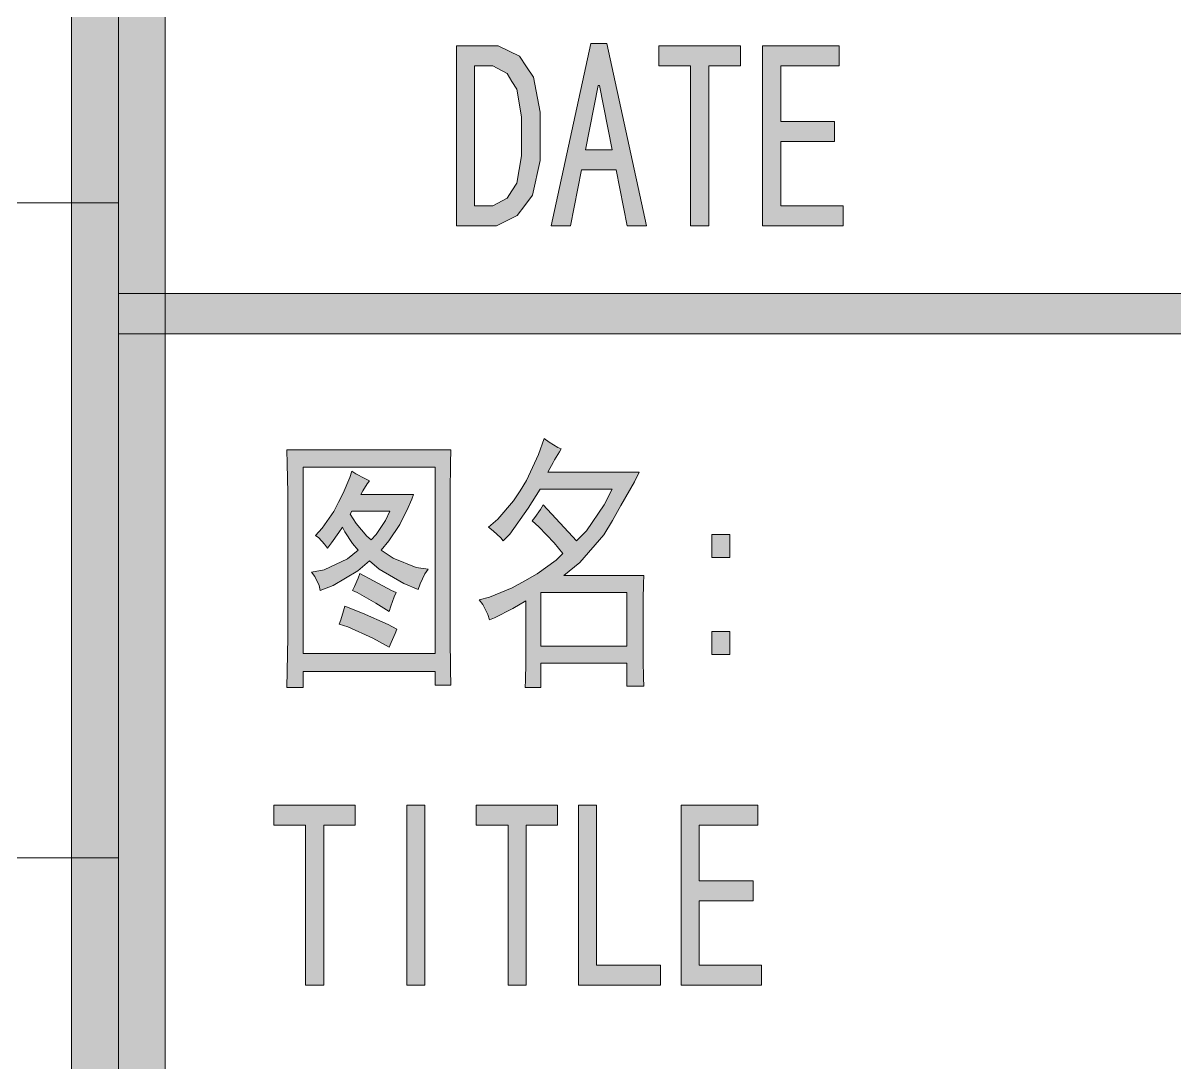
# Model space of a CAD drawing. Header units: millimetres. Extents: x 0 to 829, y 0 to 586.
# Drawn here: x 768.95 to 781.09, y 40.25 to 51.2 of the extents above; entities that cross this region are included whole.
import ezdxf

# ---------------------------------------------------------------- set-up
doc = ezdxf.new("R2010")
doc.units = ezdxf.units.MM

msp = doc.modelspace()

# ---------------------------------------------------------------- hatches: boundary and pattern name
h = msp.add_hatch(color=0)
h.dxf.hatch_style = 2
h.paths.add_polyline_path([(770.449028, 9.860139), (769.464778, 9.860139), (769.464778, 575.772139), (770.449028, 575.772139)])
h = msp.add_hatch(color=0)
h.paths.add_polyline_path([(774.400139, 50.00625), (774.400139, 49.75225), (774.319, 49.388889), (774.237861, 49.279528), (774.156722, 49.173694), (773.938, 49.064333), (773.800417, 49.064333), (773.518194, 49.064333), (773.518194, 50.962278), (773.800417, 50.962278), (773.955639, 50.962278), (774.181417, 50.852917), (774.2555, 50.740028), (774.329583, 50.630667), (774.400139, 50.263778)])
h.paths.add_polyline_path([(774.202583, 50.00625), (774.202583, 50.214389), (774.153194, 50.503667), (774.100278, 50.584806), (774.050889, 50.669472), (773.902722, 50.750611), (773.800417, 50.750611), (773.708694, 50.750611), (773.708694, 49.276), (773.800417, 49.276), (773.902722, 49.276), (774.050889, 49.357139), (774.100278, 49.43475), (774.153194, 49.515889), (774.202583, 49.801639)])
h = msp.add_hatch(color=0)
h.paths.add_polyline_path([(775.518444, 49.064333), (775.317361, 49.064333), (775.200944, 49.653472), (774.834056, 49.653472), (774.717639, 49.064333), (774.516556, 49.064333), (774.932833, 50.983444), (775.102167, 50.983444)])
h.paths.add_polyline_path([(775.158611, 49.865139), (775.024556, 50.542472), (775.010444, 50.542472), (774.876389, 49.865139)])
h = msp.add_hatch(color=0)
h.dxf.hatch_style = 2
h.paths.add_polyline_path([(776.50975, 50.750611), (776.174611, 50.750611), (776.174611, 49.064333), (775.984111, 49.064333), (775.984111, 50.750611), (775.648972, 50.750611), (775.648972, 50.962278), (776.50975, 50.962278)])
h = msp.add_hatch(color=0)
h.dxf.hatch_style = 2
h.paths.add_polyline_path([(777.58925, 49.064333), (776.742583, 49.064333), (776.742583, 50.962278), (777.550444, 50.962278), (777.550444, 50.750611), (776.933083, 50.750611), (776.933083, 50.165), (777.501056, 50.165), (777.501056, 49.953333), (776.933083, 49.953333), (776.933083, 49.276), (777.58925, 49.276)])
h = msp.add_hatch(color=0)
h.dxf.hatch_style = 2
h.paths.add_polyline_path([(819.294639, 48.351722), (819.294639, 47.928389), (769.958667, 47.928389), (769.958667, 48.351722)])
h = msp.add_hatch(color=0)
h.paths.add_polyline_path([(774.622389, 46.714833), (774.60475, 46.686611), (774.569472, 46.630167), (774.551833, 46.601944), (774.537722, 46.573722), (774.502444, 46.510222), (774.481278, 46.471417), (775.440833, 46.471417), (775.391444, 46.369111), (775.250333, 46.118639), (775.162139, 45.963417), (775.070417, 45.811722), (774.816417, 45.518917), (774.650611, 45.381333), (775.490222, 45.381333), (775.486694, 45.296667), (775.483167, 45.127333), (775.483167, 45.035611), (775.483167, 44.580528), (775.483167, 44.488806), (775.486694, 44.305361), (775.490222, 44.217167), (775.313833, 44.217167), (775.313833, 44.460583), (774.407194, 44.460583), (774.407194, 44.203056), (774.241389, 44.203056), (774.244917, 44.280667), (774.248444, 44.460583), (774.248444, 44.559361), (774.248444, 45.11675), (774.110861, 45.035611), (773.920361, 44.936833), (773.867444, 44.915667), (773.849806, 44.972111), (773.796889, 45.077944), (773.758083, 45.127333), (773.867444, 45.155556), (774.103806, 45.254333), (774.237861, 45.324889), (774.368389, 45.398972), (774.569472, 45.543611), (774.640028, 45.614167), (774.548306, 45.727056), (774.386028, 45.896389), (774.315472, 45.959889), (774.343694, 45.991639), (774.403667, 46.076306), (774.431889, 46.125694), (774.565944, 45.981056), (774.738806, 45.794083), (774.781139, 45.748222), (774.886972, 45.854056), (775.073944, 46.125694), (775.158611, 46.2915), (774.400139, 46.2915), (774.273139, 46.090417), (774.079111, 45.818778), (774.008556, 45.748222), (773.983861, 45.779972), (773.90625, 45.854056), (773.856861, 45.892861), (773.952111, 45.974), (774.117917, 46.168028), (774.188472, 46.273861), (774.2555, 46.383222), (774.3825, 46.658389), (774.442472, 46.824194), (774.495389, 46.785389), (774.587111, 46.728944)])
h.paths.add_polyline_path([(775.313833, 44.636972), (775.313833, 45.204944), (774.407194, 45.204944), (774.407194, 44.636972)])
h = msp.add_hatch(color=0)
h.paths.add_polyline_path([(773.458222, 46.70425), (773.454694, 46.563139), (773.451167, 46.25975), (773.451167, 46.090417), (773.451167, 44.905083), (773.451167, 44.732222), (773.454694, 44.393556), (773.458222, 44.22775), (773.292417, 44.22775), (773.292417, 44.372389), (771.902472, 44.372389), (771.902472, 44.203056), (771.733139, 44.203056), (771.736667, 44.375917), (771.743722, 44.732222), (771.743722, 44.915667), (771.743722, 46.090417), (771.743722, 46.252694), (771.736667, 46.559611), (771.733139, 46.70425)])
h.paths.add_polyline_path([(773.292417, 44.559361), (773.292417, 46.524333), (771.902472, 46.524333), (771.902472, 44.559361)])
h = msp.add_hatch(color=0)
h.paths.add_polyline_path([(772.600972, 46.379694), (772.576278, 46.347944), (772.530417, 46.273861), (772.50925, 46.235056), (773.066639, 46.235056), (773.049, 46.185667), (772.996083, 46.065722), (772.957278, 45.991639), (772.922, 45.921083), (772.805583, 45.748222), (772.724444, 45.649444), (772.851444, 45.564778), (773.094861, 45.466), (773.218333, 45.448361), (773.186583, 45.398972), (773.137194, 45.293139), (773.116028, 45.236694), (772.964333, 45.296667), (772.703278, 45.448361), (772.600972, 45.536556), (772.481028, 45.430722), (772.219972, 45.2755), (772.082389, 45.226111), (772.071806, 45.2755), (772.025944, 45.37075), (771.990667, 45.416611), (772.124722, 45.441306), (772.371667, 45.557722), (772.484556, 45.649444), (772.424583, 45.72), (772.343444, 45.843472), (772.31875, 45.892861), (772.279944, 45.836417), (772.202333, 45.727056), (772.16, 45.670611), (772.12825, 45.712944), (772.068278, 45.779972), (772.033, 45.804667), (772.103556, 45.882278), (772.227028, 46.055139), (772.276417, 46.153917), (772.325806, 46.249167), (772.396361, 46.414972), (772.417528, 46.482), (772.459861, 46.453778), (772.551583, 46.404389)])
h.paths.add_polyline_path([(772.399889, 46.026917), (772.463389, 45.931667), (772.57275, 45.797611), (772.618611, 45.758806), (772.671528, 45.81525), (772.770306, 45.963417), (772.816167, 46.058667), (772.417528, 46.058667)])
h = msp.add_hatch(color=0)
h.dxf.hatch_style = 2
h.paths.add_polyline_path([(776.396861, 45.571833), (776.206361, 45.571833), (776.206361, 45.81525), (776.396861, 45.81525)])
h = msp.add_hatch(color=0)
h.dxf.hatch_style = 2
h.paths.add_polyline_path([(772.498667, 45.4025), (772.643306, 45.324889), (772.833806, 45.226111), (772.883194, 45.204944), (772.862028, 45.159083), (772.82675, 45.060306), (772.809111, 45.003861), (772.668, 45.092056), (772.473972, 45.204944), (772.424583, 45.226111), (772.44575, 45.264917), (772.484556, 45.353111)])
h = msp.add_hatch(color=0)
h.dxf.hatch_style = 2
h.paths.add_polyline_path([(772.343444, 45.060306), (772.526889, 44.986222), (772.798528, 44.866278), (772.89025, 44.816889), (772.872611, 44.771028), (772.830278, 44.675778), (772.809111, 44.626389), (772.63625, 44.721639), (772.375194, 44.841583), (772.283472, 44.869806), (772.301111, 44.915667), (772.329333, 45.010917)])
h = msp.add_hatch(color=0)
h.dxf.hatch_style = 2
h.paths.add_polyline_path([(776.396861, 44.548778), (776.206361, 44.548778), (776.206361, 44.792194), (776.396861, 44.792194)])
h = msp.add_hatch(color=0)
h.dxf.hatch_style = 2
h.paths.add_polyline_path([(772.452806, 42.753139), (772.121194, 42.753139), (772.121194, 41.066861), (771.927167, 41.066861), (771.927167, 42.753139), (771.595556, 42.753139), (771.595556, 42.964806), (772.452806, 42.964806)])
h = msp.add_hatch(color=0)
h.dxf.hatch_style = 2
h.paths.add_polyline_path([(773.186583, 41.066861), (772.996083, 41.066861), (772.996083, 42.964806), (773.186583, 42.964806)])
h = msp.add_hatch(color=0)
h.dxf.hatch_style = 2
h.paths.add_polyline_path([(774.583583, 42.753139), (774.251972, 42.753139), (774.251972, 41.066861), (774.061472, 41.066861), (774.061472, 42.753139), (773.726333, 42.753139), (773.726333, 42.964806), (774.583583, 42.964806)])
h = msp.add_hatch(color=0)
h.dxf.hatch_style = 2
h.paths.add_polyline_path([(775.666611, 41.066861), (774.802306, 41.066861), (774.802306, 42.964806), (774.992806, 42.964806), (774.992806, 41.278528), (775.666611, 41.278528)])
h = msp.add_hatch(color=0)
h.dxf.hatch_style = 2
h.paths.add_polyline_path([(776.732, 41.066861), (775.885333, 41.066861), (775.885333, 42.964806), (776.693194, 42.964806), (776.693194, 42.753139), (776.075833, 42.753139), (776.075833, 42.167528), (776.643806, 42.167528), (776.643806, 41.955861), (776.075833, 41.955861), (776.075833, 41.278528), (776.732, 41.278528)])

# ---------------------------------------------------------------- linework, layer by layer
at = {"color": 0, "lineweight": 0}
for points in [[(770.449028, 9.860139), (769.464778, 9.860139), (769.464778, 575.772139), (770.449028, 575.772139)], [(774.400139, 50.00625), (774.400139, 49.75225), (774.319, 49.388889), (774.237861, 49.279528), (774.156722, 49.173694), (773.938, 49.064333), (773.800417, 49.064333), (773.518194, 49.064333), (773.518194, 50.962278), (773.800417, 50.962278), (773.955639, 50.962278), (774.181417, 50.852917), (774.2555, 50.740028), (774.329583, 50.630667), (774.400139, 50.263778)], [(775.518444, 49.064333), (775.317361, 49.064333), (775.200944, 49.653472), (774.834056, 49.653472), (774.717639, 49.064333), (774.516556, 49.064333), (774.932833, 50.983444), (775.102167, 50.983444)], [(776.50975, 50.750611), (776.174611, 50.750611), (776.174611, 49.064333), (775.984111, 49.064333), (775.984111, 50.750611), (775.648972, 50.750611), (775.648972, 50.962278), (776.50975, 50.962278)], [(777.58925, 49.064333), (776.742583, 49.064333), (776.742583, 50.962278), (777.550444, 50.962278), (777.550444, 50.750611), (776.933083, 50.750611), (776.933083, 50.165), (777.501056, 50.165), (777.501056, 49.953333), (776.933083, 49.953333), (776.933083, 49.276), (777.58925, 49.276)], [(774.202583, 50.00625), (774.202583, 50.214389), (774.153194, 50.503667), (774.100278, 50.584806), (774.050889, 50.669472), (773.902722, 50.750611), (773.800417, 50.750611), (773.708694, 50.750611), (773.708694, 49.276), (773.800417, 49.276), (773.902722, 49.276), (774.050889, 49.357139), (774.100278, 49.43475), (774.153194, 49.515889), (774.202583, 49.801639)], [(775.158611, 49.865139), (775.024556, 50.542472), (775.010444, 50.542472), (774.876389, 49.865139)], [(819.294639, 48.351722), (819.294639, 47.928389), (769.958667, 47.928389), (769.958667, 48.351722)], [(774.622389, 46.714833), (774.60475, 46.686611), (774.569472, 46.630167), (774.551833, 46.601944), (774.537722, 46.573722), (774.502444, 46.510222), (774.481278, 46.471417), (775.440833, 46.471417), (775.391444, 46.369111), (775.250333, 46.118639), (775.162139, 45.963417), (775.070417, 45.811722), (774.816417, 45.518917), (774.650611, 45.381333), (775.490222, 45.381333), (775.486694, 45.296667), (775.483167, 45.127333), (775.483167, 45.035611), (775.483167, 44.580528), (775.483167, 44.488806), (775.486694, 44.305361), (775.490222, 44.217167), (775.313833, 44.217167), (775.313833, 44.460583), (774.407194, 44.460583), (774.407194, 44.203056), (774.241389, 44.203056), (774.244917, 44.280667), (774.248444, 44.460583), (774.248444, 44.559361), (774.248444, 45.11675), (774.110861, 45.035611), (773.920361, 44.936833), (773.867444, 44.915667), (773.849806, 44.972111), (773.796889, 45.077944), (773.758083, 45.127333), (773.867444, 45.155556), (774.103806, 45.254333), (774.237861, 45.324889), (774.368389, 45.398972), (774.569472, 45.543611), (774.640028, 45.614167), (774.548306, 45.727056), (774.386028, 45.896389), (774.315472, 45.959889), (774.343694, 45.991639), (774.403667, 46.076306), (774.431889, 46.125694), (774.565944, 45.981056), (774.738806, 45.794083), (774.781139, 45.748222), (774.886972, 45.854056), (775.073944, 46.125694), (775.158611, 46.2915), (774.400139, 46.2915), (774.273139, 46.090417), (774.079111, 45.818778), (774.008556, 45.748222), (773.983861, 45.779972), (773.90625, 45.854056), (773.856861, 45.892861), (773.952111, 45.974), (774.117917, 46.168028), (774.188472, 46.273861), (774.2555, 46.383222), (774.3825, 46.658389), (774.442472, 46.824194), (774.495389, 46.785389), (774.587111, 46.728944)], [(773.458222, 46.70425), (773.454694, 46.563139), (773.451167, 46.25975), (773.451167, 46.090417), (773.451167, 44.905083), (773.451167, 44.732222), (773.454694, 44.393556), (773.458222, 44.22775), (773.292417, 44.22775), (773.292417, 44.372389), (771.902472, 44.372389), (771.902472, 44.203056), (771.733139, 44.203056), (771.736667, 44.375917), (771.743722, 44.732222), (771.743722, 44.915667), (771.743722, 46.090417), (771.743722, 46.252694), (771.736667, 46.559611), (771.733139, 46.70425)], [(773.292417, 44.559361), (773.292417, 46.524333), (771.902472, 46.524333), (771.902472, 44.559361)], [(772.600972, 46.379694), (772.576278, 46.347944), (772.530417, 46.273861), (772.50925, 46.235056), (773.066639, 46.235056), (773.049, 46.185667), (772.996083, 46.065722), (772.957278, 45.991639), (772.922, 45.921083), (772.805583, 45.748222), (772.724444, 45.649444), (772.851444, 45.564778), (773.094861, 45.466), (773.218333, 45.448361), (773.186583, 45.398972), (773.137194, 45.293139), (773.116028, 45.236694), (772.964333, 45.296667), (772.703278, 45.448361), (772.600972, 45.536556), (772.481028, 45.430722), (772.219972, 45.2755), (772.082389, 45.226111), (772.071806, 45.2755), (772.025944, 45.37075), (771.990667, 45.416611), (772.124722, 45.441306), (772.371667, 45.557722), (772.484556, 45.649444), (772.424583, 45.72), (772.343444, 45.843472), (772.31875, 45.892861), (772.279944, 45.836417), (772.202333, 45.727056), (772.16, 45.670611), (772.12825, 45.712944), (772.068278, 45.779972), (772.033, 45.804667), (772.103556, 45.882278), (772.227028, 46.055139), (772.276417, 46.153917), (772.325806, 46.249167), (772.396361, 46.414972), (772.417528, 46.482), (772.459861, 46.453778), (772.551583, 46.404389)], [(772.399889, 46.026917), (772.463389, 45.931667), (772.57275, 45.797611), (772.618611, 45.758806), (772.671528, 45.81525), (772.770306, 45.963417), (772.816167, 46.058667), (772.417528, 46.058667)], [(776.396861, 45.571833), (776.206361, 45.571833), (776.206361, 45.81525), (776.396861, 45.81525)], [(772.498667, 45.4025), (772.643306, 45.324889), (772.833806, 45.226111), (772.883194, 45.204944), (772.862028, 45.159083), (772.82675, 45.060306), (772.809111, 45.003861), (772.668, 45.092056), (772.473972, 45.204944), (772.424583, 45.226111), (772.44575, 45.264917), (772.484556, 45.353111)], [(775.313833, 44.636972), (775.313833, 45.204944), (774.407194, 45.204944), (774.407194, 44.636972)], [(772.343444, 45.060306), (772.526889, 44.986222), (772.798528, 44.866278), (772.89025, 44.816889), (772.872611, 44.771028), (772.830278, 44.675778), (772.809111, 44.626389), (772.63625, 44.721639), (772.375194, 44.841583), (772.283472, 44.869806), (772.301111, 44.915667), (772.329333, 45.010917)], [(776.396861, 44.548778), (776.206361, 44.548778), (776.206361, 44.792194), (776.396861, 44.792194)], [(772.452806, 42.753139), (772.121194, 42.753139), (772.121194, 41.066861), (771.927167, 41.066861), (771.927167, 42.753139), (771.595556, 42.753139), (771.595556, 42.964806), (772.452806, 42.964806)], [(773.186583, 41.066861), (772.996083, 41.066861), (772.996083, 42.964806), (773.186583, 42.964806)], [(774.583583, 42.753139), (774.251972, 42.753139), (774.251972, 41.066861), (774.061472, 41.066861), (774.061472, 42.753139), (773.726333, 42.753139), (773.726333, 42.964806), (774.583583, 42.964806)], [(775.666611, 41.066861), (774.802306, 41.066861), (774.802306, 42.964806), (774.992806, 42.964806), (774.992806, 41.278528), (775.666611, 41.278528)], [(776.732, 41.066861), (775.885333, 41.066861), (775.885333, 42.964806), (776.693194, 42.964806), (776.693194, 42.753139), (776.075833, 42.753139), (776.075833, 42.167528), (776.643806, 42.167528), (776.643806, 41.955861), (776.075833, 41.955861), (776.075833, 41.278528), (776.732, 41.278528)]]:
    msp.add_lwpolyline(points, close=True, dxfattribs=at)
for points in [[(769.958667, 9.860139), (769.958667, 152.654)], [(592.493806, 49.30775), (769.958667, 49.30775)], [(592.493806, 42.407417), (769.958667, 42.407417)]]:
    msp.add_lwpolyline(points, dxfattribs=at)

doc.saveas('drawing.dxf')
